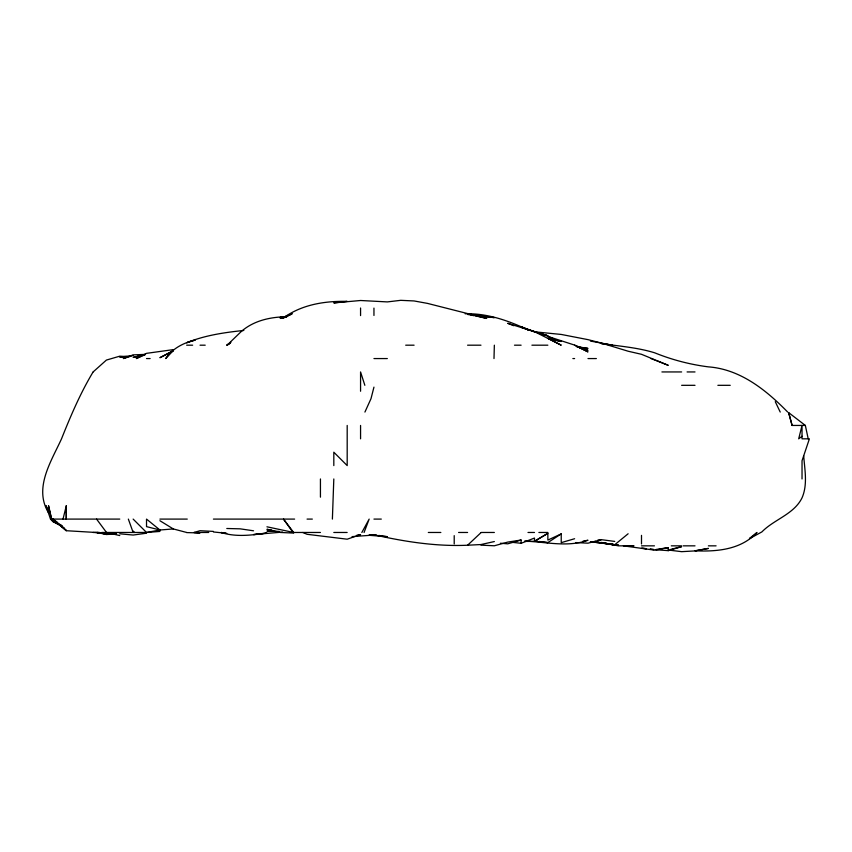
<?xml version="1.0" encoding="UTF-8"?>
<svg xmlns="http://www.w3.org/2000/svg" width="852" height="852" viewBox="0 0 852 852"><rect width="100%" height="100%" fill="white"/><g stroke="black" fill="none" stroke-linecap="round" stroke-linejoin="round"><path stroke-width="1.28" d="M66.307 505.715L66.264 519.092L66.307 505.715L63.016 519.092M332.387 519.092L333.814 478.962M373.953 387.127L370.993 398.693L364.922 412.07M364.081 532.468L369.161 519.092L361.855 532.468M93.017 372.1C80.344 393.209 70.631 415.989 61.525 438.823C51.013 461.859 33.164 488.611 48.99 513.522M376.382 535.109L373.953 534.758C404.593 541.67 436.096 546.622 467.588 545.227L480.965 532.681M93.124 371.941L106.394 360.077L119.77 356.179L127.065 356.583M494 358.564L494.352 345.188M614.75 544.726L590.425 541.734L614.75 544.726L628.126 533.767M749.462 538.421L756.981 532.468C741.027 549.668 717.022 551.808 695.008 550.797L708.395 548.411L695.008 550.914L681.632 551.67L668.256 550.019M802.03 436.256L798.697 438.823L802.03 425.446L802.03 438.823L809.4 438.823L802.03 460.783L802.03 478.962M229.124 343.761L227.111 345.188L240.956 331.811C253.363 320.682 270.137 316.987 286.389 316.752M230.913 342.334L226.792 345.188L230.136 343.271M561.234 533.885L547.857 540.083L547.857 533.331L534.481 541.201L547.857 542.596L561.234 533.885L561.234 542.639L574.61 538.73M524.747 541.414L534.481 541.403L547.857 533.331M749.664 538.56L761.901 531.893C774.212 519.294 793.957 514.31 802.03 497.856C807.834 484.532 804.693 469.793 803.692 455.852M173.286 350.939L159.91 357.702L173.286 350.577L165.693 358.564C172.445 348.457 183.595 342.749 195.172 340.097L186.663 342.749C204.789 335.326 224.427 332.482 243.821 330.448M291.469 314.26L282.63 318.424C301.448 304.59 324.41 300.894 347.19 301.384L333.814 302.907L360.566 300.5L387.33 301.906L400.706 300.33L414.083 300.948L427.459 303.387L486.694 318.424L476.108 316.007M512.595 542.362L521.105 543.299L534.481 538.049L534.481 541.403M292.47 313.696L280.308 318.424L282.736 317.86M656.093 549.764L668.256 550.648L681.632 546.643L670.694 549.402M208.74 532.468L193.99 532.468L200.039 530.721L213.415 531.403M521.105 543.299L521.105 540.03L507.728 543.832L500.433 543.235M614.75 541.414L601.374 539.678L587.986 543.182L575.835 542.575M494.352 541.553L480.965 544.545L467.588 545.227M668.256 550.648L668.256 547.623L654.879 550.19L623.408 545.844M287.603 316.411L280.308 317.732L286.389 317.136M583.13 541.073L587.986 540.253C567.485 547.538 545.791 541.872 524.747 541.095M356.924 535.173L360.566 534.587L347.19 539.199L307.061 534.3L302.769 532.468M521.105 540.03L507.728 542.096L494.352 545.781L480.965 545.142M656.093 549.487L668.256 547.623M597.721 540.189L601.374 539.678M173.286 349.629L146.523 353.346L136.309 358.564L145.394 354.581L133.146 357.393L145.309 354.389L133.146 354.879L123.306 358.564L133.146 355.476L119.77 357.105L124.637 357.041M146.523 533.203L133.146 535.045L119.77 533.799M286.389 316.795L280.308 317.359L286.389 316.933M186.663 532.468L173.286 528.932L159.91 529.997L146.523 532.468L101.793 532.468M159.91 531.435L146.523 532.468L133.146 519.092M116.128 533.959L106.394 534.513L97.149 532.468L106.394 533.98L95.765 532.468L66.264 530.711L53.101 519.092L66.264 530.711M282.736 532.074L253.545 534.566L266.932 533.001C251.83 535.205 235.876 537.303 221.083 532.468L225.652 533.182M369.086 535.163L373.953 535.045L352.057 536.622M116.128 533.789L106.394 533.885L116.128 534.097M369.086 535.301L387.33 536.675L378.81 535.45M186.663 345.188L192.637 345.188M200.039 345.188L205.204 345.188M405.701 345.188L414.083 345.188M467.588 345.188L480.965 345.188M514.48 345.188L521.105 345.188M531.904 345.188L547.857 345.188M146.523 358.564L150.122 358.564M373.953 358.564L387.33 358.564M572.863 358.564L574.61 358.564M587.986 358.564L596.368 358.564M661.919 371.941L681.632 371.941M687.085 371.941L695.008 371.941M681.632 385.317L695.008 385.317M717.874 385.317L730.228 385.317M805.342 425.446L788.654 412.613L792.104 425.446L805.342 425.446L808.207 438.823M51.695 519.092L48.521 505.715L51.439 519.092L119.77 519.092M159.91 519.092L187.259 519.092M213.415 519.092L294.622 519.092M307.061 519.092L312.333 519.092M373.953 519.092L381.302 519.092M320.437 532.468L292.992 532.468L283.503 519.092L293.684 532.468L266.932 526.802M333.814 532.468L347.137 532.468M428.311 532.468L440.835 532.468M458.6 532.468L467.588 532.468M481.21 532.468L494.352 532.468M528.006 532.468L534.481 532.468M538.879 532.468L547.857 532.468M641.503 545.844L654.432 545.844M671.269 545.844L681.632 545.844M683.208 545.844L695.008 545.844M708.395 545.844L716.085 545.844M271.788 531.094L266.932 531.094L279.083 531.392M93.07 532.468L99.13 532.521M95.765 532.468L99.748 532.511M226.792 528.496L240.168 528.836L253.545 530.796M186.663 532.596L200.039 532.926L193.99 532.468M293.684 533.075L280.319 532.468L266.932 529.305L271.788 530.072M539.348 333.27L547.857 335.848L521.105 327.221L534.481 331.811L561.234 334.442L587.986 339.639L601.374 343.058L628.126 351.226L641.503 354.304L668.256 365.327L656.093 360.524M465.16 313.802C487.493 313.089 508.953 320.863 528.879 330.235L521.105 326.731L534.481 331.811M213.415 531.957L226.792 533.352M641.503 548.219L646.37 548.752M618.424 545.11L615.975 544.811L618.456 545.195M642.717 548.209L646.37 548.656M471.241 315.261L494.352 317.626L467.588 314.047M624.559 545.844L633.771 545.844L618.328 545.844L601.374 542.404M534.481 540.839L536.909 541.158M539.348 541.478L547.857 542.596M542.99 335.113L547.857 335.752L536.909 332.525M577.049 346.924L587.986 348.415L577.049 346.689M594.068 541.457L614.75 545.12L601.374 542.607M467.588 314.431L473.669 315.56M590.425 341.066L612.599 345.188L601.374 343.558C619.287 346.242 637.488 347.446 654.879 352.877C672.036 359.832 690.035 364.518 708.395 366.871C740.388 369.225 766.172 390.099 787.695 412.07M549.071 338.99L561.234 341.482L547.857 338.319L561.234 345.188L534.481 331.641L507.728 323.313L513.809 325.72M106.394 532.468L119.77 535.557M579.477 347.786L587.986 350.374L574.61 345.188L587.986 351.908L574.61 345.103L547.857 336.412L552.724 338.425M650.917 358.564L654.879 360.045M61.802 525.705L52.888 521.616L50.47 519.092L46.083 505.715L49.224 513.01M106.489 532.468L96.574 519.092M64.028 527.739L52.888 521.413L51.439 519.092M159.91 520.721L173.286 528.932M56.999 522.148L52.888 519.092L66.264 530.221M60.087 524.427L62.143 525.95M133.146 531.084L134.627 532.468M775.277 401.707L780.23 412.07M128.354 519.092L133.146 532.468M364.848 385.317L360.566 371.941L360.566 391.238M788.654 412.613L792.104 425.446M641.503 535.365L641.503 543.949M454.212 535.642L454.212 543.927M373.953 308.094L373.953 315.464M360.566 308.009L360.566 315.591M360.566 425.446L360.566 438.823M347.19 425.446L347.19 465.586L333.814 452.21L333.814 465.586M320.437 478.962L320.437 497.163M653.665 549.551L650.012 549.146L653.665 549.529M613.536 544.492L601.374 542.767L613.536 544.524M597.721 541.829L595.292 541.467L597.721 541.829M159.91 529.997L146.523 526.632L146.523 519.092L159.91 529.997"/></g></svg>
